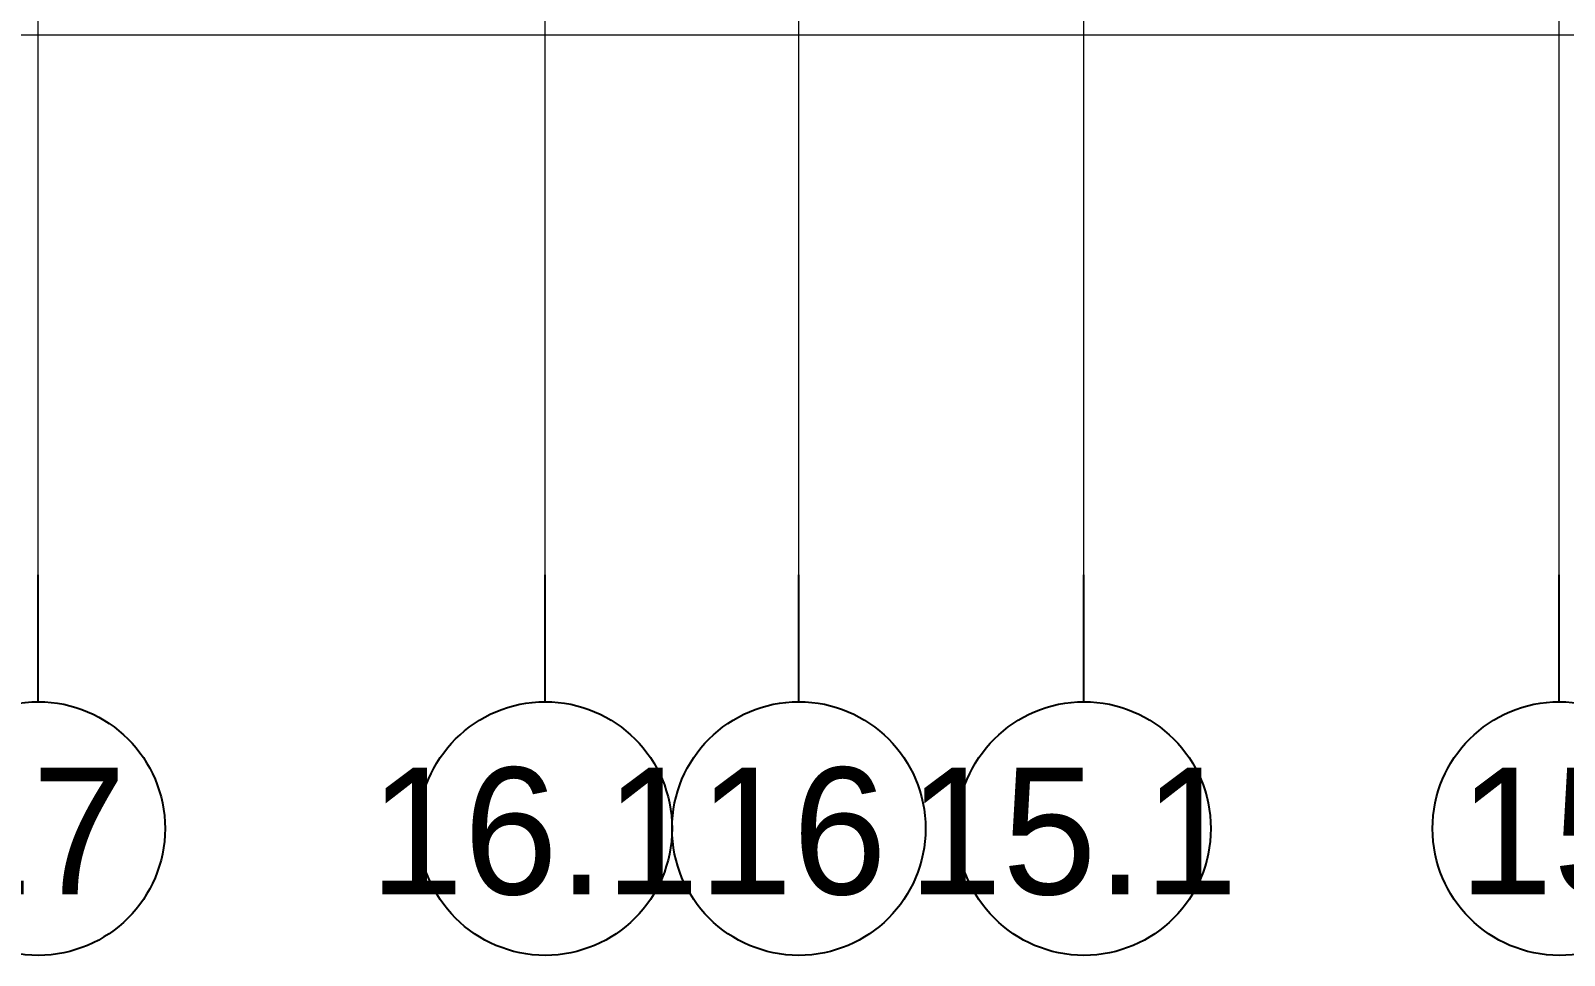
# Model space of a CAD drawing. Extents: x 692141 to 693595, y 1492301 to 1494225.
# Drawn here: x 692332.14 to 692356.34, y 1492360.09 to 1492374.68 of the extents above; entities that cross this region are included whole.
import ezdxf

# ---------------------------------------------------------------- set-up
doc = ezdxf.new("R2010")
doc.units = 0
doc.header["$MEASUREMENT"] = 0
doc.linetypes.add('Grid Line', pattern=[5556.25, 3175, -793.75, 793.75, -793.75])
for name, color, linetype, lineweight in [('A-FLOR', 192, 'Continuous', 5), ('S-GRID', 1, 'Continuous', 5), ('S-GRID-IDEN', 1, 'Continuous', 25)]:
    doc.layers.add(name, color=color, linetype=linetype, lineweight=lineweight)
doc.styles.add('Browallia New_1', font='Browallia New.ttf', dxfattribs={"height": 1000})

# ---------------------------------------------------------------- blocks, each defined once
blk = doc.blocks.new('Grid - INFRA-AR_Grid Head-309054-500_ELEVATION 4')
at = {"layer": 'S-GRID-IDEN'}
blk.add_circle((266500, -12721), 2000, dxfattribs=at)

msp = doc.modelspace()

# ---------------------------------------------------------------- linework, layer by layer
at = {"layer": 'A-FLOR', "color": 90, "lineweight": 9}
msp.add_line((692229.67, 1492374.613), (692717.362, 1492374.613), dxfattribs=at)
at = {"layer": 'S-GRID', "linetype": 'Grid Line'}
for p, q in [((692332.258, 1492366.092), (692332.258, 1492428.913)), ((692340.258, 1492366.092), (692340.258, 1492428.913)), ((692344.258, 1492366.092), (692344.258, 1492428.913)), ((692348.758, 1492366.092), (692348.758, 1492428.913)), ((692356.258, 1492366.092), (692356.258, 1492428.913))]:
    msp.add_line(p, q, dxfattribs=at)
at = {"layer": 'S-GRID', "lineweight": 25}
for p, q in [((692332.258, 1492364.092), (692332.258, 1492366.092)), ((692340.258, 1492364.092), (692340.258, 1492366.092)), ((692344.258, 1492364.092), (692344.258, 1492366.092)), ((692348.758, 1492364.092), (692348.758, 1492366.092)), ((692356.258, 1492364.092), (692356.258, 1492366.092))]:
    msp.add_line(p, q, dxfattribs=at)

# ---------------------------------------------------------------- block references
at = {"layer": 'S-GRID-IDEN', "xscale": 0.001, "yscale": 0.001, "zscale": 0.001}
for p in [(692065.758, 1492374.813), (692073.758, 1492374.813), (692077.758, 1492374.813), (692082.258, 1492374.813), (692089.758, 1492374.813)]:
    msp.add_blockref('Grid - INFRA-AR_Grid Head-309054-500_ELEVATION 4', p, dxfattribs=at)

# ---------------------------------------------------------------- texts
at = {"layer": 'S-GRID-IDEN', "lineweight": 5, "char_height": 2, "attachment_point": 1, "style": 'Browallia New_1'}
for s, insert, width in [('16.1', (692337.482, 1492363.054), 6.73417), ('16', (692342.672, 1492363.054), 3.8481), ('17', (692330.672, 1492363.054), 3.8481), ('15.1', (692345.982, 1492363.054), 6.73417), ('15', (692354.672, 1492363.054), 3.8481)]:
    msp.add_mtext(s, dxfattribs=dict(at, insert=insert, width=width))

doc.saveas('drawing.dxf')
